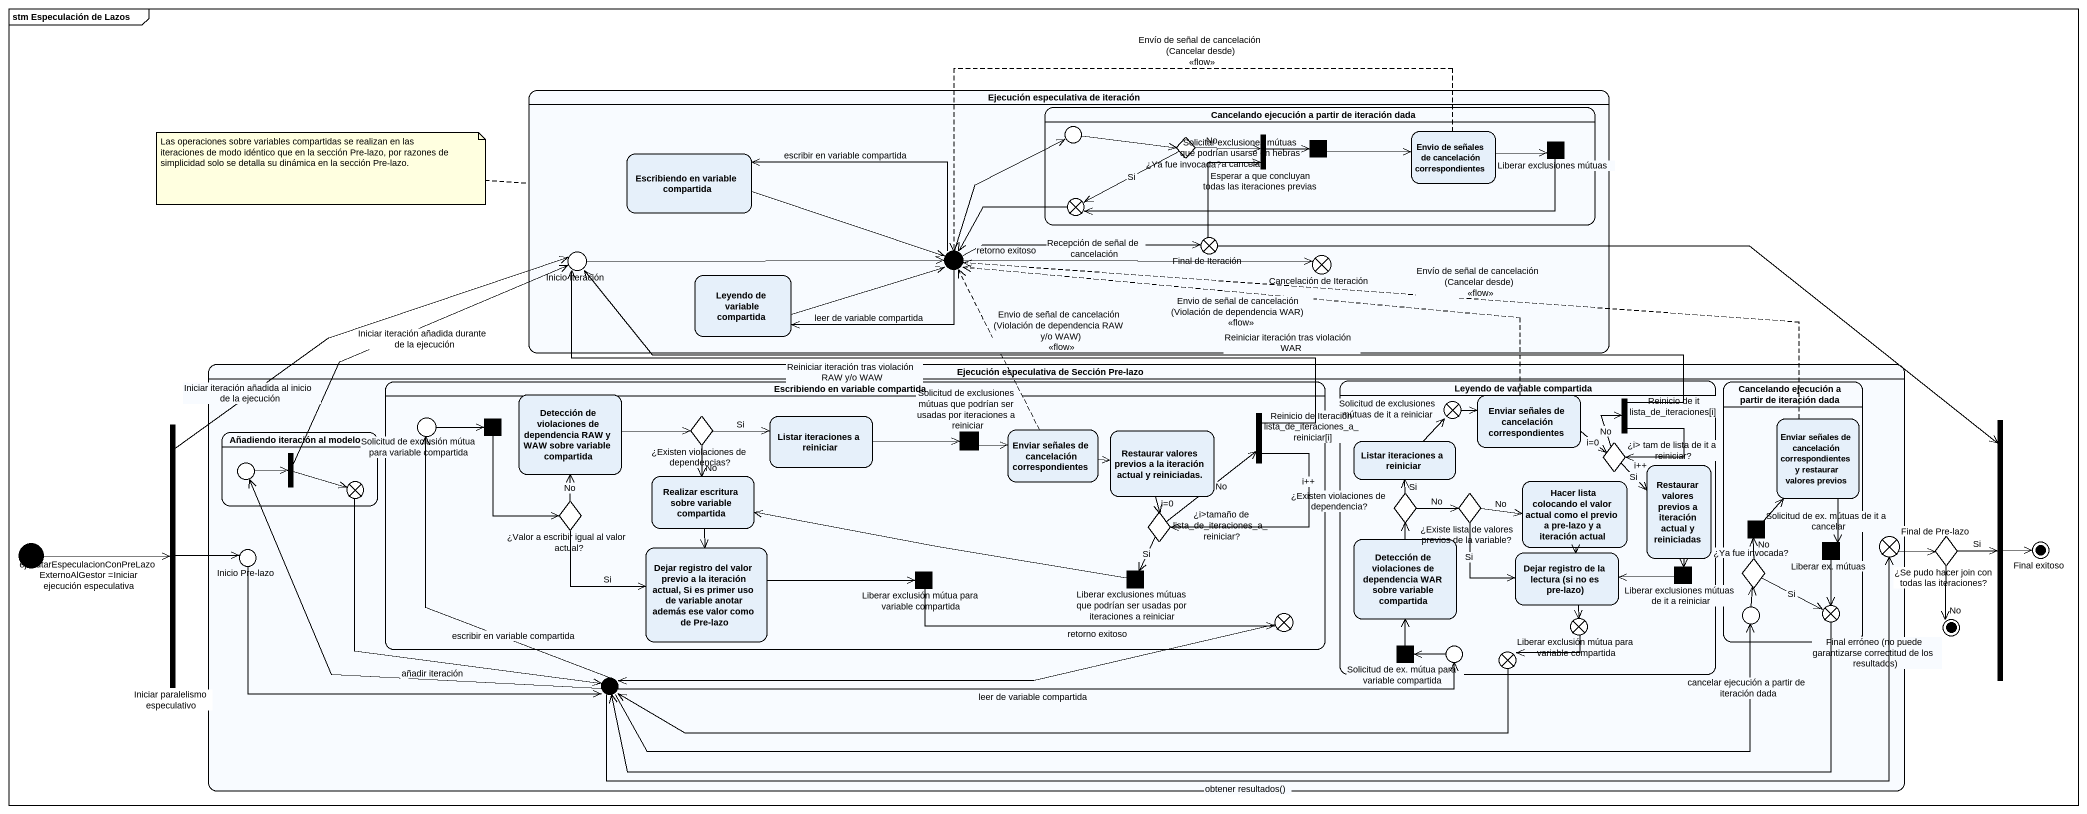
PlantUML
@startuml
mainframe stm Especulación de Lazos
hide empty description
state "Ejecución especulativa de iteración" as Ejecución_especulativa_de {
  state "Cancelando ejecución a partir de iteración dada" as Cancelando_ejecución_a {
    state entry1 <<entryPoint>>
    state "¿Ya fue invocada?" as Ya_fue_invocada <<choice>>
    state "Esperar a que concluyan todas las iteraciones previas" as Esperar_a_que_concluyan <<join>>
    state "Solicitar exclusiones mútuas que podrían usarse en hebras a cancelar" as Solicitar_exclusiones <<fork>>
    state "Envio de señales de cancelación correspondientes" as Envio_de_señales_de
    state "Liberar exclusiones mútuas" as Liberar_exclusiones_mútuas <<fork>>
    state exit1 <<exitPoint>>
  }
  state "Escribiendo en variable compartida" as Escribiendo_en_variable
  state "Final de Iteración" as Final_de_Iteración <<exitPoint>>
  state "Inicio Iteración" as Inicio_Iteración <<entryPoint>>
  state "Leyendo de variable compartida" as Leyendo_de_variable
  state junction1 <<choice>>
  state "Cancelación de Iteración" as Cancelación_de_Iteración <<exitPoint>>
}
state "Ejecución especulativa de Sección Pre-lazo" as Ejecución_especulativa_de_2 {
  state "Escribiendo en variable compartida" as Escribiendo_en_variable_2 {
    state "Detección de violaciones de dependencia RAW y WAW sobre variable compartida" as Detección_de_violaciones_de
    state entry2 <<entryPoint>>
    state "Solicitud de exclusión mútua para variable compartida" as Solicitud_de_exclusión <<fork>>
    state "¿Existen violaciones de dependencias?" as Existen_violaciones_de <<choice>>
    state "Listar iteraciones a reiniciar" as Listar_iteraciones_a
    state "Solicitud de exclusiones mútuas que podrían ser usadas por iteraciones a reiniciar" as Solicitud_de_exclusiones <<fork>>
    state "Enviar señales de cancelación correspondientes" as Enviar_señales_de_2
    state "Restaurar valores previos a la iteración actual y reiniciadas." as Restaurar_valores_previos_a
    state "Reinicio de Iteración lista_de_iteraciones_a_reiniciar[i]" as Reinicio_de_Iteración_lista <<fork>>
    state "¿Valor a escribir igual al valor actual?" as Valor_a_escribir_igual_al <<choice>>
    state "Realizar escritura sobre variable compartida" as Realizar_escritura_sobre
    state "¿i>tamaño de lista_de_iteraciones_a_reiniciar?" as i_tamaño_de_lista_de <<choice>>
    state "Dejar registro del valor previo a la iteración actual, Si es primer uso de variable anotar además ese valor como de Pre-lazo" as Dejar_registro_del_valor
    state "Liberar exclusión mútua para variable compartida" as Liberar_exclusión_mútua <<fork>>
    state "Liberar exclusiones mútuas que podrían ser usadas por iteraciones a reiniciar" as Liberar_exclusiones_mútuas_2 <<fork>>
    state exit3 <<exitPoint>>
  }
  state "Leyendo de variable compartida" as Leyendo_de_variable_2 {
    state "Enviar señales de cancelación correspondientes" as Enviar_señales_de
    state "Solicitud de exclusiones mútuas de it a reiniciar" as Solicitud_de_exclusiones_2 <<exitPoint>>
    state "Reinicio de it lista_de_iteraciones[i]" as Reinicio_de_it_lista_de <<fork>>
    state "Listar iteraciones a reiniciar" as Listar_iteraciones_a_2
    state "¿i> tam de lista de it a reiniciar?" as i_tam_de_lista_de_it_a <<choice>>
    state "Restaurar valores previos a iteración actual y reiniciadas" as Restaurar_valores_previos_a_2
    state "¿Existen violaciones de dependencia?" as Existen_violaciones_de_2 <<choice>>
    state "¿Existe lista de valores previos de la variable?" as Existe_lista_de_valores <<choice>>
    state "Hacer lista colocando el valor actual como el previo a pre-lazo y a iteración actual" as Hacer_lista_colocando_el
    state "Detección de violaciones de dependencia WAR sobre variable compartida" as Detección_de_violaciones_de_2
    state "Dejar registro de la lectura (si no es pre-lazo)" as Dejar_registro_de_la
    state "Liberar exclusiones mútuas de it a reiniciar" as Liberar_exclusiones_mútuas_3 <<fork>>
    state "Liberar exclusión mútua para variable compartida" as Liberar_exclusión_mútua_2 <<exitPoint>>
    state "Solicitud de ex. mútua para variable compartida" as Solicitud_de_ex_mútua_para <<fork>>
  }
  state "Cancelando ejecución a partir de iteración dada" as Cancelando_ejecución_a_2 {
    state "Enviar señales de cancelación correspondientes y restaurar valores previos" as Enviar_señales_de_3
    state "Solicitud de ex. mútuas de it a cancelar" as Solicitud_de_ex_mútuas_de <<fork>>
    state "Liberar ex. mútuas" as Liberar_ex_mútuas <<fork>>
    state "¿Ya fue invocada?" as Ya_fue_invocada_2 <<choice>>
    state entry4 <<entryPoint>>
    state exit4 <<exitPoint>>
  }
  state "Añadiendo iteración al modelo" as Añadiendo_iteración_al {
    state entry3 <<entryPoint>>
    state fork2 <<fork>>
    state exit2 <<exitPoint>>
  }
  state "Inicio Pre-lazo" as Inicio_Pre_lazo <<entryPoint>>
  state "Final de Pre-lazo" as Final_de_Pre_lazo <<exitPoint>>
  state entry5 <<entryPoint>>
  state exit5 <<exitPoint>>
  state junction2 <<choice>>
}
state "Iniciar paralelismo especulativo" as Iniciar_paralelismo <<fork>>
state fork1 <<join>>
state "¿Se pudo hacer join con todas las iteraciones?" as Se_pudo_hacer_join_con <<choice>>
state "Final exitoso" as Final_exitoso <<end>>
state "Final erróneo (no puede garantizarse correctitud de los resultados)" as Final_erróneo_no_puede <<end>>
[*] -right-> Iniciar_paralelismo : ejecutarEspeculacionConPreLazoExternoAlGestor =Iniciar ejecución especulativa
Escribiendo_en_variable -right-> junction1
entry1 -right-> Ya_fue_invocada
Ya_fue_invocada -right-> Esperar_a_que_concluyan : No
Ya_fue_invocada -left-> exit1 : Si
Esperar_a_que_concluyan -right-> Solicitar_exclusiones
Solicitar_exclusiones -right-> Envio_de_señales_de
Envio_de_señales_de -right-> Liberar_exclusiones_mútuas
Envio_de_señales_de -left[dashed]-> junction1 : Envío de señal de cancelación (Cancelar desde)\n<<flow>>
Liberar_exclusiones_mútuas -left-> exit1
exit1 -left-> junction1
Final_de_Iteración -up-> Esperar_a_que_concluyan
Final_de_Iteración -right-> fork1
Inicio_Iteración -right-> junction1
Leyendo_de_variable -right-> junction1
junction1 -left-> Escribiendo_en_variable : escribir en variable compartida
junction1 -up-> entry1
junction1 -right-> Final_de_Iteración : retorno exitoso
junction1 -left-> Leyendo_de_variable : leer de variable compartida
junction1 -right-> Cancelación_de_Iteración : Recepción de señal de cancelación
Detección_de_violaciones_de -right-> Existen_violaciones_de
Enviar_señales_de -left[dashed]-> junction1 : Envio de señal de cancelación (Violación de dependencia WAR)\n<<flow>>
Enviar_señales_de -right-> i_tam_de_lista_de_it_a : i=0
Iniciar_paralelismo -up-> Inicio_Iteración : Iniciar iteración añadida al inicio de la ejecución
Iniciar_paralelismo -right-> Inicio_Pre_lazo
entry2 -right-> Solicitud_de_exclusión
Solicitud_de_exclusión --> Valor_a_escribir_igual_al
Existen_violaciones_de -right-> Listar_iteraciones_a : Si
Existen_violaciones_de --> Realizar_escritura_sobre : No
Listar_iteraciones_a -right-> Solicitud_de_exclusiones
Solicitud_de_exclusiones -right-> Enviar_señales_de_2
Enviar_señales_de_2 -up[dashed]-> junction1 : Envio de señal de cancelación (Violación de dependencia RAW y/o WAW)\n<<flow>>
Enviar_señales_de_2 -right-> Restaurar_valores_previos_a
Restaurar_valores_previos_a --> i_tamaño_de_lista_de : i=0
Reinicio_de_Iteración_lista -left-> Inicio_Iteración : Reiniciar iteración tras violación RAW y/o WAW
Reinicio_de_Iteración_lista --> i_tamaño_de_lista_de : i++
Solicitud_de_exclusiones_2 -right-> Enviar_señales_de
Reinicio_de_it_lista_de -left-> Inicio_Iteración : Reiniciar iteración tras violación WAR
Reinicio_de_it_lista_de --> i_tam_de_lista_de_it_a : i++
Enviar_señales_de_3 -left[dashed]-> junction1 : Envío de señal de cancelación (Cancelar desde)\n<<flow>>
Enviar_señales_de_3 --> Liberar_ex_mútuas
fork1 -right-> Final_exitoso
entry3 -right-> fork2
fork2 -up-> Inicio_Iteración : Iniciar iteración añadida durante de la ejecución
fork2 -right-> exit2
Listar_iteraciones_a_2 -up-> Solicitud_de_exclusiones_2
i_tam_de_lista_de_it_a -up-> Reinicio_de_it_lista_de : No
i_tam_de_lista_de_it_a --> Restaurar_valores_previos_a_2 : Si
Restaurar_valores_previos_a_2 --> Liberar_exclusiones_mútuas_3
exit2 --> junction2
Valor_a_escribir_igual_al -up-> Detección_de_violaciones_de : No
Valor_a_escribir_igual_al -right-> Dejar_registro_del_valor : Si
Realizar_escritura_sobre --> Dejar_registro_del_valor
i_tamaño_de_lista_de -up-> Reinicio_de_Iteración_lista : No
i_tamaño_de_lista_de --> Liberar_exclusiones_mútuas_2 : Si
Existen_violaciones_de_2 -up-> Listar_iteraciones_a_2 : Si
Existen_violaciones_de_2 -right-> Existe_lista_de_valores : No
Existe_lista_de_valores -right-> Hacer_lista_colocando_el : No
Existe_lista_de_valores --> Dejar_registro_de_la : Si
Hacer_lista_colocando_el --> Dejar_registro_de_la
Inicio_Pre_lazo -right-> junction2
Dejar_registro_del_valor -right-> Liberar_exclusión_mútua
Detección_de_violaciones_de_2 -up-> Existen_violaciones_de_2
Solicitud_de_ex_mútuas_de -up-> Enviar_señales_de_3
Liberar_ex_mútuas --> exit4
Final_de_Pre_lazo -right-> Se_pudo_hacer_join_con
Se_pudo_hacer_join_con -right-> fork1 : Si
Se_pudo_hacer_join_con --> Final_erróneo_no_puede : No
Liberar_exclusión_mútua -right-> exit3 : retorno exitoso
Liberar_exclusiones_mútuas_2 -left-> Realizar_escritura_sobre
Dejar_registro_de_la --> Liberar_exclusión_mútua_2
Liberar_exclusiones_mútuas_3 -left-> Dejar_registro_de_la
Ya_fue_invocada_2 -up-> Solicitud_de_ex_mútuas_de : No
Ya_fue_invocada_2 -right-> exit4 : Si
exit3 -left-> junction2
Liberar_exclusión_mútua_2 -left-> exit5
entry4 -up-> Ya_fue_invocada_2
exit4 -left-> junction2
Solicitud_de_ex_mútua_para -up-> Detección_de_violaciones_de_2
entry5 -left-> Solicitud_de_ex_mútua_para
exit5 -left-> junction2
junction2 -up-> entry2 : escribir en variable compartida
junction2 -left-> entry3 : añadir iteración
junction2 -right-> Final_de_Pre_lazo : obtener resultados()
junction2 -right-> entry4 : cancelar ejecución a partir de iteración dada
junction2 -right-> entry5 : leer de variable compartida
note left of Ejecución_especulativa_de : Las operaciones sobre variables compartidas se realizan en las iteraciones de modo idéntico que en la sección Pre-lazo, por razones de simplicidad solo se detalla su dinámica en la sección Pre-lazo.
@enduml
